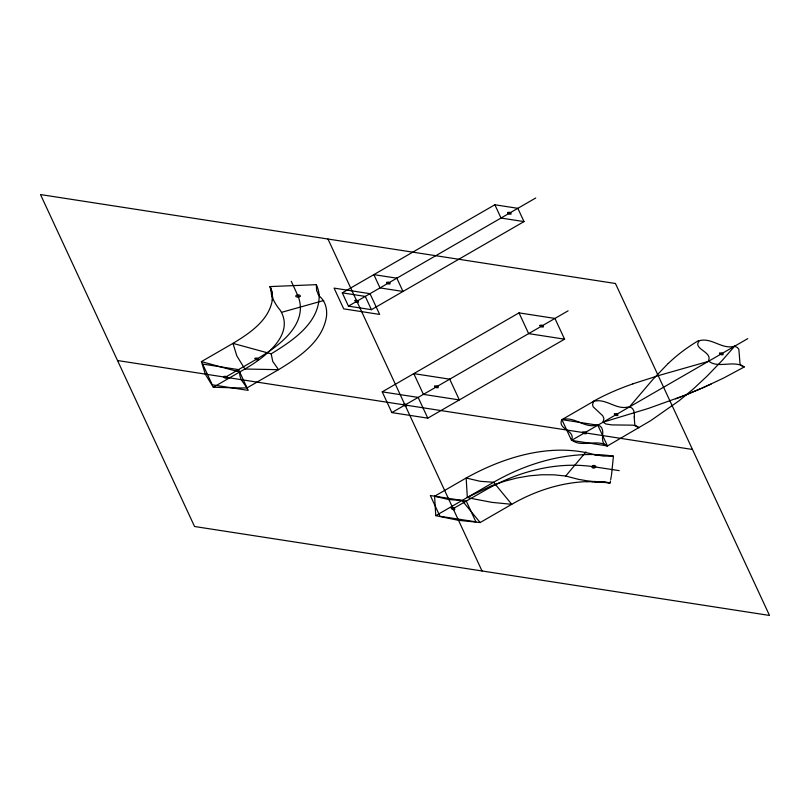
<?xml version="1.0" encoding="UTF-8"?>
<svg xmlns="http://www.w3.org/2000/svg" width="810" height="810" viewBox="0 0 810 810"><rect width="100%" height="100%" fill="white"/><g stroke="black" fill="none" stroke-linecap="round" stroke-linejoin="round"><path stroke-width="1.21" d="M271.866 295.842L270.074 286.578L316.356 284.664A88.118 50.878 0 0 1 319.211 295.933C319.018 323.514 292.167 340.949 271.188 353.828L272.747 361.432L278.539 369.684C298.779 357.301 322.795 341.628 326.521 316.183C327.27 308.772 325.337 301.128 319.535 296.349M602.66 434.859C603.096 431.041 602.549 425.888 597.821 425.209L561.887 419.641C557.077 429.067 574.867 430.231 571.86 439.182A39.123 22.589 0 0 0 571.658 439.779C580.557 448.102 597.243 438.595 607.46 445.945L650.572 420.734L679.084 400.778L693.35 388.932L706.938 376.255L722.186 360.47L734.619 346.224L737.333 347.47L738.821 349.242L739.439 356.187M593.487 454.42C550.78 442.625 503.931 456.931 466.165 478.011L434.595 496.236L435.76 515.666L493.624 482.254C523.959 464.808 558.708 453.914 593.912 454.521A88.118 50.878 0 0 1 613.433 456.172L611.611 474.093M634.22 416.937C634.878 412.806 633.784 406.6 628.347 407.065A39.012 22.518 0 0 0 627.315 407.177C615.317 409.576 605.596 397.821 593.467 401.416L561.897 419.641L571.516 440.387L607.449 445.945L597.821 425.199M602.64 435.365C602.275 439.405 602.275 445.146 607.449 445.935M634.21 417.14L634.807 424.703L636.306 426.475L639.029 427.72L636.589 426.04L632.762 425.159L611.823 424.906L605.799 423.964L603.075 422.172L603.946 418.578L602.802 415.844L593.143 406.782L592.586 404.605L593.467 401.416M739.429 356.4L740.036 363.953L741.525 365.735L744.228 366.981L723.877 377.916L702.149 388.132M272.292 300.328L272.474 297.493A72.647 41.948 0 0 0 270.084 286.578A73.254 42.292 0 0 1 272.271 300.328C268.667 320.76 249.409 333.335 232.976 343.379L201.417 361.604L205.325 374.24L213.314 387.241L238.555 387.98M316.356 284.664L316.609 290.638L319.555 296.369M611.54 474.569L611.428 475.278M611.277 476.229L610.71 479.571M610.456 480.998L610.112 482.902L590.723 481.454M744.228 366.981C734.042 359.6 717.356 369.137 708.466 360.815A39.012 22.518 0 0 1 708.659 360.217C712.334 351.621 691.426 348.553 699.708 340.585C712.101 337.517 722.155 349.849 734.619 346.224M586.298 481.626A73.254 42.292 0 0 1 610.112 482.882A72.647 41.948 0 0 0 591.199 481.515C563.264 481.646 535.815 490.455 511.728 504.316L493.624 482.254L480.168 481.302L466.165 478.011L467.319 497.441L491.741 485.666L504.296 481.302L516.922 478.001L529.497 475.814L541.9 474.751L554.01 474.832L565.704 476.027L585.964 451.929M629.38 406.984L653.133 379.141L668.22 363.417M299.761 296.602L300.196 296.187A1.59 0.911 0 0 0 299.781 295.225L298.86 294.941A2.653 1.529 0 0 0 296.298 295.387L295.863 295.802A1.59 0.911 0 0 0 296.268 296.764L297.189 297.047A2.653 1.529 0 0 0 299.761 296.602M225.423 377.217L256.902 358.982C278.113 346.609 309.197 324.486 298.029 295.994M342.276 292.856L494.849 204.768L517.843 208.322L524.009 221.596L371.436 309.683L348.442 306.129L342.276 292.856L365.28 296.409L371.436 309.683M348.442 306.129L535.734 197.994M213.314 387.241L244.873 369.016C263.564 358.081 295.802 335.036 280.118 310.078C276.169 305.451 273.031 300.065 271.36 294.192M239.152 387.99L246.979 387.909L278.539 369.684L244.873 369.016L236.814 355.873L232.976 343.379L271.188 353.828M382.219 391.848L519.008 312.873L554.941 318.431L564.57 339.177L427.781 418.152L391.848 412.594L382.219 391.848L418.152 397.406L427.781 418.152M391.848 412.594L568.094 310.837M571.506 440.397L747.762 338.631M435.76 515.666L458.521 520.324L480.158 522.541L511.728 504.316L491.832 502.352L471.511 498.454M453.114 508.68L484.714 490.506C517.387 471.703 556.075 461.113 593.801 466.762M711.16 384.072L686.1 394.834M700.63 388.8L681.929 396.475M685.402 395.108L648.233 408.483L603.075 422.172M681.23 396.738L675.641 398.874M632.863 383.829L660.089 375.121L708.315 361.412M323.716 300.52L281.971 312.214M561.897 419.641C574.037 416.046 583.747 427.791 595.745 425.402A39.012 22.518 0 0 1 596.778 425.291L597.81 425.209M613.433 456.182L603.328 456.06L593.821 454.501L595.796 454.957M596.929 482.152L594.894 481.95M592.859 481.717L591.644 481.575M590.966 481.484L578.148 479.277L565.704 476.027M593.943 466.783L619.235 470.64M524.009 221.596L501.015 218.042L494.849 204.768M564.57 339.177L528.636 333.619L519.008 312.873M117.531 360.531L692.469 449.469M597.021 455.2L596.231 455.048M470.742 498.272L467.319 497.441M201.417 361.604L239.618 372.053L239.912 375.901L241.279 379.829L246.979 387.909M434.595 496.236L448.892 499.578L462.065 500.479L480.158 522.541M319.444 296.237L318.057 294.141M327.969 239.031L482.031 570.969M291.296 281.313L297.958 295.832M272.636 297.918L271.937 296.055M593.325 401.325A217.617 125.641 0 0 1 632.914 383.879M668.29 363.447A217.617 125.641 0 0 1 698.524 340.595M223.58 376.579L223.935 377.339A3.726 2.147 0 0 0 225.393 378.138L227.033 378.149L226.921 377.095A3.726 2.147 0 0 0 225.453 376.296L223.611 376.498M255.049 358.344L255.403 359.103A3.726 2.147 0 0 0 256.861 359.903L258.511 359.913L258.39 358.86A3.726 2.147 0 0 0 256.932 358.06L255.079 358.253M355.013 300.632L355.367 301.391A3.726 2.147 0 0 0 356.825 302.191L358.466 302.201L358.354 301.148A3.726 2.147 0 0 0 356.886 300.348L355.043 300.54M386.572 282.406L386.927 283.166A3.726 2.147 0 0 0 388.395 283.966L390.035 283.976L389.914 282.923A3.726 2.147 0 0 0 388.456 282.123L386.572 282.406M403.157 404.362L403.512 405.121A3.726 2.147 0 0 0 404.97 405.921L406.61 405.931L406.488 404.878A3.726 2.147 0 0 0 405.03 404.079L403.157 404.362M434.717 386.137L435.071 386.897A3.726 2.147 0 0 0 436.539 387.696L438.18 387.707L438.058 386.653A3.726 2.147 0 0 0 436.6 385.854L434.717 386.137M451.271 508.042L451.626 508.801A3.726 2.147 0 0 0 453.084 509.601L454.724 509.611L454.612 508.558A3.726 2.147 0 0 0 453.144 507.759L451.271 508.042M507.586 212.544L507.941 213.303A3.726 2.147 0 0 0 509.399 214.103L511.039 214.113L510.928 213.06A3.726 2.147 0 0 0 509.46 212.26L507.617 212.463M539.946 325.387L540.3 326.147A3.726 2.147 0 0 0 541.758 326.946L543.399 326.957L543.277 325.904A3.726 2.147 0 0 0 541.819 325.104L539.946 325.387M582.825 432.155L583.18 432.915A3.726 2.147 0 0 0 584.638 433.714L586.278 433.725L586.167 432.672A3.726 2.147 0 0 0 584.698 431.872L582.825 432.155M614.385 413.93L614.739 414.69A3.726 2.147 0 0 0 616.207 415.49L617.848 415.5L617.726 414.447A3.726 2.147 0 0 0 616.268 413.647L614.385 413.93M719.614 353.18L719.969 353.94A3.726 2.147 0 0 0 721.426 354.74L723.067 354.75L722.955 353.697A3.726 2.147 0 0 0 721.487 352.897L719.614 353.18M592.809 465.73L592.647 465.821A2.653 1.529 0 0 0 592.029 467.329L592.434 467.745A1.59 0.911 0 0 0 594.084 468.028L594.965 467.704A2.653 1.529 0 0 0 595.573 466.195L595.178 465.77A1.59 0.911 0 0 0 593.528 465.497L592.809 465.73M615.448 283.5L40.5 194.562L194.552 526.5L769.5 615.438L615.448 283.5M396.839 278.184L373.845 274.63L380.001 287.904L403.005 291.458L396.839 278.184M370.008 293.676L334.074 288.117L343.703 308.863L379.637 314.422L370.008 293.676M449.722 379.181L413.788 373.623L423.417 394.369L459.351 399.927L449.722 379.181M238.575 369.623L202.642 364.065L212.271 384.811L248.204 390.369L238.575 369.623M466.266 501.086L430.333 495.528L439.962 516.274L475.895 521.832L466.266 501.086"/></g></svg>
